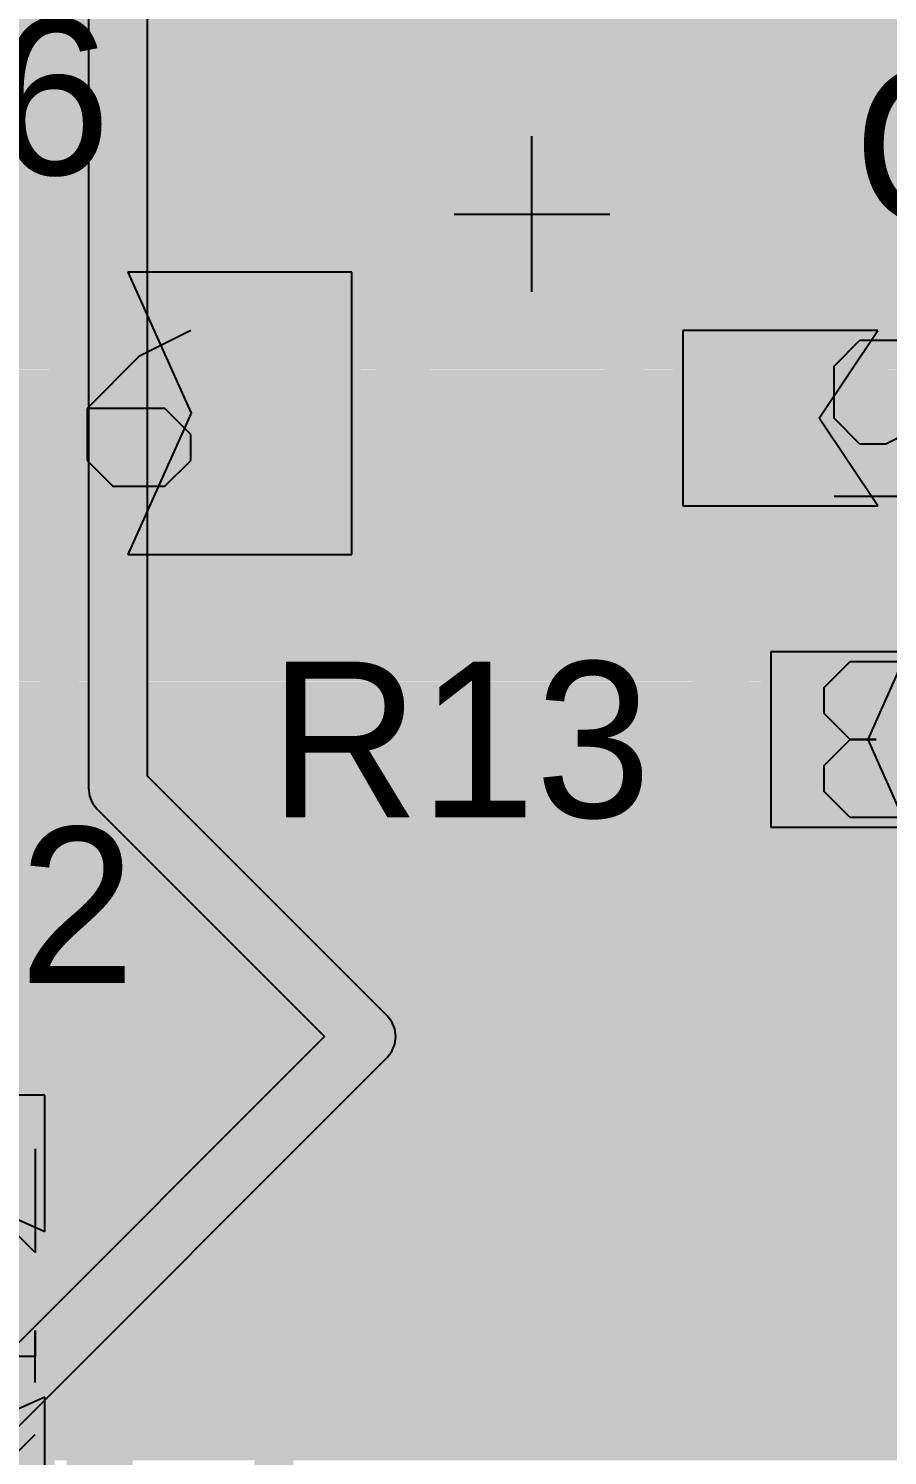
# Model space of a CAD drawing. Header units: millimetres. Extents: x 0.11 to 5.67, y 0.55 to 4.24.
# Drawn here: x 3.9977 to 4.1713, y 2.185 to 2.4734 of the extents above; entities that cross this region are included whole.
import ezdxf

# ---------------------------------------------------------------- set-up
doc = ezdxf.new("R2010")
doc.units = ezdxf.units.MM
doc.header["$MEASUREMENT"] = 0
for name, color, linetype in [('BottomLayer', 5, 'Continuous'), ('InternalPlane2', 16, 'Continuous'), ('Mechanical3', 76, 'Continuous'), ('TopLayer', 1, 'Continuous'), ('TopOverlay', 2, 'Continuous'), ('TopPaste', 8, 'Continuous'), ('TopSolder', 216, 'Continuous')]:
    doc.layers.add(name, color=color, linetype=linetype)

# ---------------------------------------------------------------- blocks, each defined once
blk = doc.blocks.new('RC0603_163')
at = {"layer": 'Mechanical3'}
for p, q in [((-0.04528, -0.01575), (-0.04528, 0.01574)), ((-0.04528, 0.01574), (-0.02953, 0.01574)), ((-0.02953, 0.01574), (-0.02429, 0.01049)), ((-0.00854, 0.01574), (-0.01379, 0.01049)), ((-0.00854, -0.01575), (-0.00854, 0.01574)), ((0.01245, 0.01049), (0.0177, 0.01574)), ((0.0177, 0.01574), (0.02819, 0.01574)), ((0.02819, 0.01574), (0.03344, 0.01049)), ((-0.02429, 0.01049), (-0.02429, -0.00001)), ((0.03344, 0.01049), (0.03344, 0.00524)), ((0.03344, 0.00524), (0.02819, -0.00001)), ((-0.02429, -0.00001), (-0.02953, -0.00525)), ((0.02819, -0.00001), (0.02294, -0.00001)), ((0.02294, -0.00001), (0.02819, -0.00001)), ((0.02819, -0.00001), (0.03344, -0.00525)), ((-0.02953, -0.00525), (-0.04528, -0.00525)), ((-0.03478, -0.00525), (-0.02429, -0.01575)), ((0.03344, -0.00525), (0.03344, -0.0105)), ((0.0177, -0.01575), (0.01245, -0.0105)), ((0.03344, -0.0105), (0.02819, -0.01575)), ((-0.01379, -0.01575), (-0.00329, -0.01575)), ((-0.00329, -0.01575), (-0.00854, -0.01575)), ((0.02819, -0.01575), (0.0177, -0.01575))]:
    blk.add_line(p, q, dxfattribs=at)
at = {"layer": 'TopLayer'}
for points in [[(-0.04429, -0.01772), (-0.01673, -0.01772), (-0.04429, 0.01772), (-0.01673, 0.01772)], [(0.04427, 0.01772), (0.01671, 0.01772), (0.04427, -0.01772), (0.01671, -0.01772)]]:
    blk.add_solid(points, dxfattribs=at)
at = {"layer": 'TopOverlay', "const_width": 0.00701}
for points in [[(-0.05217, 0.02559), (-0.05217, -0.02559)], [(0.05217, 0.02559), (-0.05217, 0.02559)], [(0.05217, 0.02559), (0.05217, -0.02559)], [(0.05217, -0.02559), (-0.05217, -0.02559)]]:
    blk.add_lwpolyline(points, dxfattribs=at)
at = {"layer": 'TopOverlay', "const_width": 0.0035}
for points in [[(-0.05392, 0.02559, 1), (-0.05041, 0.02559, 1)], [(-0.05392, 0.02559, 1), (-0.05041, 0.02559, 1)], [(0.05041, 0.02559, 1), (0.05392, 0.02559, 1)], [(0.05041, 0.02559, 1), (0.05392, 0.02559, 1)], [(-0.05392, -0.02559, 1), (-0.05041, -0.02559, 1)], [(-0.05392, -0.02559, 1), (-0.05041, -0.02559, 1)], [(0.05041, -0.02559, 1), (0.05392, -0.02559, 1)], [(0.05041, -0.02559, 1), (0.05392, -0.02559, 1)]]:
    blk.add_lwpolyline(points, format="xyb", close=True, dxfattribs=at)
at = {"layer": 'TopPaste'}
for p, q in [((-0.04429, 0.01772), (-0.04429, -0.01772)), ((-0.01673, 0.01772), (-0.04429, 0.01772)), ((-0.02461, 0), (-0.01673, 0.01772)), ((0.04427, 0.01772), (0.01671, 0.01772)), ((0.01671, 0.01772), (0.02458, 0)), ((0.04427, -0.01772), (0.04427, 0.01772)), ((-0.01673, -0.01772), (-0.02461, 0)), ((0.02458, 0), (0.01671, -0.01772)), ((-0.04429, -0.01772), (-0.01673, -0.01772)), ((0.01671, -0.01772), (0.04427, -0.01772))]:
    blk.add_line(p, q, dxfattribs=at)
at = {"layer": 'TopSolder'}
for points in [[(-0.04626, -0.01969), (-0.01476, -0.01969), (-0.04626, 0.01969), (-0.01476, 0.01969)], [(0.04624, 0.01969), (0.01474, 0.01969), (0.04624, -0.01969), (0.01474, -0.01969)]]:
    blk.add_solid(points, dxfattribs=at)
blk = doc.blocks.new('RC0603_164')
at = {"layer": 'Mechanical3'}
for p, q in [((-0.04528, -0.01575), (-0.04528, 0.01574)), ((-0.04528, 0.01574), (-0.02953, 0.01574)), ((-0.02953, 0.01574), (-0.02429, 0.01049)), ((-0.00854, 0.01574), (-0.01379, 0.01049)), ((-0.00854, -0.01575), (-0.00854, 0.01574)), ((0.0177, 0.01574), (0.01245, 0.01049)), ((0.02819, 0.01574), (0.0177, 0.01574)), ((0.03344, 0.01049), (0.02819, 0.01574)), ((-0.02429, 0.01049), (-0.02429, -0.00001)), ((0.03344, 0.00524), (0.03344, 0.01049)), ((0.01245, -0.01575), (0.03344, 0.00524)), ((-0.02429, -0.00001), (-0.02953, -0.00525)), ((-0.02953, -0.00525), (-0.04528, -0.00525)), ((-0.03478, -0.00525), (-0.02429, -0.01575)), ((-0.01379, -0.01575), (-0.00329, -0.01575)), ((-0.00329, -0.01575), (-0.00854, -0.01575)), ((0.03344, -0.01575), (0.01245, -0.01575))]:
    blk.add_line(p, q, dxfattribs=at)
at = {"layer": 'TopLayer'}
for points in [[(-0.04429, -0.01772), (-0.01673, -0.01772), (-0.04429, 0.01772), (-0.01673, 0.01772)], [(0.04427, 0.01772), (0.01671, 0.01772), (0.04427, -0.01772), (0.01671, -0.01772)]]:
    blk.add_solid(points, dxfattribs=at)
at = {"layer": 'TopOverlay', "const_width": 0.00701}
for points in [[(-0.05217, 0.02559), (-0.05217, -0.02559)], [(-0.05217, 0.02559), (0.05217, 0.02559)], [(0.05217, 0.02559), (0.05217, -0.02559)], [(-0.05217, -0.02559), (0.05217, -0.02559)]]:
    blk.add_lwpolyline(points, dxfattribs=at)
at = {"layer": 'TopOverlay', "const_width": 0.0035}
for points in [[(-0.05392, 0.02559, 1), (-0.05041, 0.02559, 1)], [(-0.05392, 0.02559, 1), (-0.05041, 0.02559, 1)], [(0.05041, 0.02559, 1), (0.05392, 0.02559, 1)], [(0.05041, 0.02559, 1), (0.05392, 0.02559, 1)], [(-0.05392, -0.02559, 1), (-0.05041, -0.02559, 1)], [(-0.05392, -0.02559, 1), (-0.05041, -0.02559, 1)], [(0.05041, -0.02559, 1), (0.05392, -0.02559, 1)], [(0.05041, -0.02559, 1), (0.05392, -0.02559, 1)]]:
    blk.add_lwpolyline(points, format="xyb", close=True, dxfattribs=at)
at = {"layer": 'TopPaste'}
for p, q in [((-0.04429, 0.01772), (-0.04429, -0.01772)), ((-0.01673, 0.01772), (-0.04429, 0.01772)), ((-0.02461, 0), (-0.01673, 0.01772)), ((0.04427, 0.01772), (0.01671, 0.01772)), ((0.01671, 0.01772), (0.02458, 0)), ((0.04427, -0.01772), (0.04427, 0.01772)), ((-0.01673, -0.01772), (-0.02461, 0)), ((0.02458, 0), (0.01671, -0.01772)), ((-0.04429, -0.01772), (-0.01673, -0.01772)), ((0.01671, -0.01772), (0.04427, -0.01772))]:
    blk.add_line(p, q, dxfattribs=at)
at = {"layer": 'TopSolder'}
for points in [[(-0.04626, -0.01969), (-0.01476, -0.01969), (-0.04626, 0.01969), (-0.01476, 0.01969)], [(0.04624, 0.01969), (0.01474, 0.01969), (0.04624, -0.01969), (0.01474, -0.01969)]]:
    blk.add_solid(points, dxfattribs=at)
blk = doc.blocks.new('R_PDSO_G16_196')
at = {"layer": 'TopLayer', "const_width": 0.01772}
for points in [[(0.24902, 0), (0.20768, 0)], [(0.24902, -0.02559), (0.20768, -0.02559)], [(0.24902, -0.05118), (0.20768, -0.05118)], [(0.24902, -0.07677), (0.20768, -0.07677)], [(0.24902, -0.10236), (0.20768, -0.10236)]]:
    blk.add_lwpolyline(points, dxfattribs=at)
at = {"layer": 'TopLayer', "const_width": 0.00886}
for points in [[(0.20325, 0, 1), (0.21211, 0, 1)], [(0.24459, 0, 1), (0.25344, 0, 1)], [(0.20325, -0.02559, 1), (0.21211, -0.02559, 1)], [(0.24459, -0.02559, 1), (0.25344, -0.02559, 1)], [(0.20325, -0.05118, 1), (0.21211, -0.05118, 1)], [(0.24459, -0.05118, 1), (0.25344, -0.05118, 1)], [(0.20325, -0.07677, 1), (0.21211, -0.07677, 1)], [(0.24459, -0.07677, 1), (0.25344, -0.07677, 1)], [(0.20325, -0.10236, 1), (0.21211, -0.10236, 1)], [(0.24459, -0.10236, 1), (0.25344, -0.10236, 1)]]:
    blk.add_lwpolyline(points, format="xyb", close=True, dxfattribs=at)
at = {"layer": 'TopOverlay', "const_width": 0.00787}
for points in [[(0.04331, 0.00886), (0.18504, 0.00886)], [(0.18504, 0.00886), (0.18504, -0.18799)]]:
    blk.add_lwpolyline(points, dxfattribs=at)
at = {"layer": 'TopOverlay', "const_width": 0.00394}
blk.add_lwpolyline([(0.18307, 0.00886, 1), (0.18701, 0.00886, 1)], format="xyb", close=True, dxfattribs=at)
blk.add_lwpolyline([(0.18307, 0.00886, 1), (0.18701, 0.00886, 1)], format="xyb", close=True, dxfattribs=at)
at = {"layer": 'TopPaste', "const_width": 0.01772}
for points in [[(0.24902, 0), (0.20768, 0)], [(0.24902, -0.02559), (0.20768, -0.02559)], [(0.24902, -0.05118), (0.20768, -0.05118)], [(0.24902, -0.07677), (0.20768, -0.07677)], [(0.24902, -0.10236), (0.20768, -0.10236)]]:
    blk.add_lwpolyline(points, dxfattribs=at)
at = {"layer": 'TopPaste', "const_width": 0.00886}
for points in [[(0.20325, 0, 1), (0.21211, 0, 1)], [(0.24459, 0, 1), (0.25344, 0, 1)], [(0.20325, -0.02559, 1), (0.21211, -0.02559, 1)], [(0.24459, -0.02559, 1), (0.25344, -0.02559, 1)], [(0.20325, -0.05118, 1), (0.21211, -0.05118, 1)], [(0.24459, -0.05118, 1), (0.25344, -0.05118, 1)], [(0.20325, -0.07677, 1), (0.21211, -0.07677, 1)], [(0.24459, -0.07677, 1), (0.25344, -0.07677, 1)], [(0.20325, -0.10236, 1), (0.21211, -0.10236, 1)], [(0.24459, -0.10236, 1), (0.25344, -0.10236, 1)]]:
    blk.add_lwpolyline(points, format="xyb", close=True, dxfattribs=at)
at = {"layer": 'TopSolder', "const_width": 0.02165}
for points in [[(0.24902, 0), (0.20768, 0)], [(0.24902, -0.02559), (0.20768, -0.02559)], [(0.24902, -0.05118), (0.20768, -0.05118)], [(0.24902, -0.07677), (0.20768, -0.07677)], [(0.24902, -0.10236), (0.20768, -0.10236)]]:
    blk.add_lwpolyline(points, dxfattribs=at)
at = {"layer": 'TopSolder', "const_width": 0.01083}
for points in [[(0.20226, 0, 1), (0.21309, 0, 1)], [(0.2436, 0, 1), (0.25443, 0, 1)], [(0.20226, -0.02559, 1), (0.21309, -0.02559, 1)], [(0.2436, -0.02559, 1), (0.25443, -0.02559, 1)], [(0.20226, -0.05118, 1), (0.21309, -0.05118, 1)], [(0.2436, -0.05118, 1), (0.25443, -0.05118, 1)], [(0.20226, -0.07677, 1), (0.21309, -0.07677, 1)], [(0.2436, -0.07677, 1), (0.25443, -0.07677, 1)], [(0.20226, -0.10236, 1), (0.21309, -0.10236, 1)], [(0.2436, -0.10236, 1), (0.25443, -0.10236, 1)]]:
    blk.add_lwpolyline(points, format="xyb", close=True, dxfattribs=at)
blk = doc.blocks.new('CC8X3_5_262')
at = {"layer": 'TopOverlay'}
for p, q in [((-0.11919, 0.02065), (-0.11919, -0.01083)), ((-0.13493, 0.00491), (-0.10345, 0.00491))]:
    blk.add_line(p, q, dxfattribs=at)
for points, const_width in [([(0.22638, 0, 1), (-0.08858, 0, 1)], 0.01), ([(-0.09108, 0, 1), (-0.08608, 0, 1)], 0.005)]:
    blk.add_lwpolyline(points, format="xyb", close=True, dxfattribs=dict(at, const_width=const_width))
blk = doc.blocks.new('CC0805_263')
at = {"layer": 'Mechanical3'}
for p, q in [((-0.0479, 0.01672), (-0.05315, 0.01147)), ((-0.03741, 0.01672), (-0.0479, 0.01672)), ((-0.03216, 0.01147), (-0.03741, 0.01672)), ((-0.01642, 0.01672), (-0.02166, 0.01147)), ((-0.01642, -0.01476), (-0.01642, 0.01672)), ((0.02557, 0.01672), (0.01507, 0.01147)), ((-0.05315, 0.01147), (-0.05315, -0.00952)), ((0.01507, 0.01147), (0.00457, 0.00098)), ((0.00457, 0.00098), (0.00457, -0.00952)), ((0.02032, 0.00098), (0.00457, 0.00098)), ((0.02557, -0.00427), (0.02032, 0.00098)), ((0.02557, -0.00952), (0.02557, -0.00427)), ((-0.05315, -0.00952), (-0.0479, -0.01476)), ((-0.03741, -0.01476), (-0.03216, -0.00952)), ((0.00457, -0.00952), (0.00982, -0.01476)), ((0.02032, -0.01476), (0.02557, -0.00952)), ((-0.0479, -0.01476), (-0.03741, -0.01476)), ((-0.02166, -0.01476), (-0.01117, -0.01476)), ((-0.01117, -0.01476), (-0.01642, -0.01476)), ((0.00982, -0.01476), (0.02032, -0.01476))]:
    blk.add_line(p, q, dxfattribs=at)
at = {"layer": 'TopLayer'}
for points in [[(-0.05807, 0.02854), (-0.05807, -0.02854), (-0.0128, 0.02854), (-0.0128, -0.02854)], [(0.05807, -0.02854), (0.05807, 0.02854), (0.0128, -0.02854), (0.0128, 0.02854)]]:
    blk.add_solid(points, dxfattribs=at)
at = {"layer": 'TopOverlay', "const_width": 0.00394}
for points in [[(-0.06496, -0.03543), (-0.06496, 0.03543)], [(-0.06496, 0.03543), (0.06496, 0.03543)], [(0.06496, -0.03543), (0.06496, 0.03543)], [(-0.06496, -0.03543), (0.06496, -0.03543)]]:
    blk.add_lwpolyline(points, dxfattribs=at)
at = {"layer": 'TopOverlay', "const_width": 0.00197}
for points in [[(-0.06594, 0.03543, 1), (-0.06398, 0.03543, 1)], [(-0.06594, 0.03543, 1), (-0.06398, 0.03543, 1)], [(0.06398, 0.03543, 1), (0.06594, 0.03543, 1)], [(0.06398, 0.03543, 1), (0.06594, 0.03543, 1)], [(-0.06594, -0.03543, 1), (-0.06398, -0.03543, 1)], [(-0.06594, -0.03543, 1), (-0.06398, -0.03543, 1)], [(0.06398, -0.03543, 1), (0.06594, -0.03543, 1)], [(0.06398, -0.03543, 1), (0.06594, -0.03543, 1)]]:
    blk.add_lwpolyline(points, format="xyb", close=True, dxfattribs=at)
at = {"layer": 'TopPaste'}
for p, q in [((-0.0128, 0.02854), (-0.05807, 0.02854)), ((-0.05807, 0.02854), (-0.05807, -0.02854)), ((-0.02559, 0), (-0.0128, 0.02854)), ((0.05807, 0.02854), (0.0128, 0.02854)), ((0.0128, 0.02854), (0.02559, 0)), ((0.05807, -0.02854), (0.05807, 0.02854)), ((-0.0128, -0.02854), (-0.02559, 0)), ((0.02559, 0), (0.0128, -0.02854)), ((-0.05807, -0.02854), (-0.0128, -0.02854)), ((0.0128, -0.02854), (0.05807, -0.02854))]:
    blk.add_line(p, q, dxfattribs=at)
at = {"layer": 'TopSolder'}
for points in [[(-0.06004, 0.03051), (-0.06004, -0.03051), (-0.01083, 0.03051), (-0.01083, -0.03051)], [(0.06004, -0.03051), (0.06004, 0.03051), (0.01083, -0.03051), (0.01083, 0.03051)]]:
    blk.add_solid(points, dxfattribs=at)
blk = doc.blocks.new('CC0603_264')
at = {"layer": 'Mechanical3'}
for p, q in [((-0.05085, 0.01574), (-0.0561, 0.01049)), ((-0.04036, 0.01574), (-0.05085, 0.01574)), ((-0.03511, 0.01049), (-0.04036, 0.01574)), ((-0.01937, 0.01574), (-0.02462, 0.01049)), ((-0.01937, -0.01575), (-0.01937, 0.01574)), ((0.02261, 0.01574), (0.00162, 0.01574)), ((0.00162, 0.01574), (0.00162, -0.00001)), ((-0.0561, 0.01049), (-0.0561, -0.0105)), ((0.00162, -0.00001), (0.01212, 0.00524)), ((0.01212, 0.00524), (0.01736, 0.00524)), ((0.01736, 0.00524), (0.02261, -0.00001)), ((0.02261, -0.00001), (0.02261, -0.0105)), ((-0.0561, -0.0105), (-0.05085, -0.01575)), ((-0.04036, -0.01575), (-0.03511, -0.0105)), ((0.00687, -0.01575), (0.00162, -0.0105)), ((0.02261, -0.0105), (0.01736, -0.01575)), ((-0.05085, -0.01575), (-0.04036, -0.01575)), ((-0.02462, -0.01575), (-0.01412, -0.01575)), ((-0.01412, -0.01575), (-0.01937, -0.01575)), ((0.01736, -0.01575), (0.00687, -0.01575))]:
    blk.add_line(p, q, dxfattribs=at)
at = {"layer": 'TopLayer'}
for points in [[(-0.05315, -0.01772), (-0.01378, -0.01772), (-0.05315, 0.01772), (-0.01378, 0.01772)], [(0.05315, 0.01772), (0.01378, 0.01772), (0.05315, -0.01772), (0.01378, -0.01772)]]:
    blk.add_solid(points, dxfattribs=at)
at = {"layer": 'TopOverlay', "const_width": 0.00701}
for points in [[(-0.06035, -0.02547, -0.201181), (-0.06031, 0.02558)], [(0.06038, 0.02558, -0.201181), (0.06042, -0.02547)]]:
    blk.add_lwpolyline(points, format="xyb", dxfattribs=at)
at = {"layer": 'TopOverlay', "const_width": 0.0035}
for points in [[(-0.06206, 0.02558, 1), (-0.05856, 0.02558, 1)], [(-0.06179, 0.02559, 1), (-0.05829, 0.02559, 1)], [(0.05829, 0.02559, 1), (0.06179, 0.02559, 1)], [(0.05863, 0.02558, 1), (0.06213, 0.02558, 1)], [(-0.0621, -0.02547, 1), (-0.0586, -0.02547, 1)], [(-0.06172, -0.0255, 1), (-0.05821, -0.0255, 1)], [(0.05828, -0.0255, 1), (0.06179, -0.0255, 1)], [(0.05867, -0.02547, 1), (0.06217, -0.02547, 1)]]:
    blk.add_lwpolyline(points, format="xyb", close=True, dxfattribs=at)
at = {"layer": 'TopOverlay', "const_width": 0.00701}
for points in [[(0.06004, 0.02559), (-0.06004, 0.02559)], [(0.06004, -0.0255), (-0.05996, -0.0255)]]:
    blk.add_lwpolyline(points, dxfattribs=at)
at = {"layer": 'TopPaste'}
for p, q in [((-0.05315, 0.01772), (-0.05315, -0.01772)), ((-0.01378, 0.01772), (-0.05315, 0.01772)), ((-0.02559, 0), (-0.01378, 0.01772)), ((0.05315, 0.01772), (0.01378, 0.01772)), ((0.01378, 0.01772), (0.02559, 0)), ((0.05315, -0.01772), (0.05315, 0.01772)), ((-0.01378, -0.01772), (-0.02559, 0)), ((0.02559, 0), (0.01378, -0.01772)), ((-0.05315, -0.01772), (-0.01378, -0.01772)), ((0.01378, -0.01772), (0.05315, -0.01772))]:
    blk.add_line(p, q, dxfattribs=at)
at = {"layer": 'TopSolder'}
for points in [[(-0.05512, -0.01969), (-0.01181, -0.01969), (-0.05512, 0.01969), (-0.01181, 0.01969)], [(0.05512, 0.01969), (0.01181, 0.01969), (0.05512, -0.01969), (0.01181, -0.01969)]]:
    blk.add_solid(points, dxfattribs=at)

msp = doc.modelspace()

# ---------------------------------------------------------------- linework, layer by layer
at = {"layer": 'BottomLayer', "const_width": 0.00787}
for points in [[(3.90014, 2.47145), (4.3891, 2.47145)], [(3.90716, 2.46358), (4.38054, 2.46358)], [(3.91158, 2.4557), (4.37266, 2.4557)], [(3.91418, 2.44783), (4.36479, 2.44783)], [(3.91529, 2.43995), (4.35692, 2.43995)], [(3.91502, 2.43208), (4.34904, 2.43208)], [(3.91333, 2.42421), (4.34117, 2.42421)], [(3.91005, 2.41633), (4.33329, 2.41633)], [(3.90473, 2.40846), (4.32542, 2.40846)], [(3.89615, 2.40058), (4.31755, 2.40058)], [(3.87599, 2.39271), (4.31112, 2.39271)], [(3.83661, 2.38484), (4.30677, 2.38484)], [(3.8877, 2.37696), (4.30398, 2.37696)], [(3.8996, 2.36909), (4.30249, 2.36909)], [(3.90625, 2.36121), (4.30217, 2.36121)], [(3.91035, 2.35334), (4.30217, 2.35334)], [(3.91263, 2.34547), (4.30217, 2.34547)], [(3.91339, 2.33759), (4.30217, 2.33759)], [(3.9127, 2.32972), (4.30217, 2.32972)], [(3.9105, 2.32184), (4.30217, 2.32184)], [(3.9065, 2.31397), (4.30217, 2.31397)], [(3.9, 2.3061), (4.30217, 2.3061)], [(3.88853, 2.29822), (4.30217, 2.29822)], [(3.83661, 2.29035), (4.30217, 2.29035)], [(3.87436, 2.28247), (4.30217, 2.28247)], [(3.89589, 2.2746), (4.30217, 2.2746)], [(3.90457, 2.26673), (4.30217, 2.26673)], [(3.90995, 2.25885), (4.27543, 2.25885)], [(3.91327, 2.25098), (4.26311, 2.25098)], [(3.91499, 2.2431), (4.25847, 2.2431)], [(3.9153, 2.23523), (4.25691, 2.23523)], [(3.91423, 2.22736), (4.25784, 2.22736)], [(3.91166, 2.21948), (4.26158, 2.21948)], [(3.90729, 2.21161), (4.27056, 2.21161)], [(3.90035, 2.20373), (4.29196, 2.20373)], [(3.88808, 2.19586), (4.28408, 2.19586)], [(3.84711, 2.18799), (4.27621, 2.18799)]]:
    msp.add_lwpolyline(points, dxfattribs=at)
at = {"layer": 'InternalPlane2'}
for p, q in [((4.00979, 2.57874), (4.00979, 2.31988)), ((4.0217, 2.32235), (4.0217, 2.57874)), ((4.07016, 2.2739), (4.0217, 2.32235)), ((4.00979, 2.31988), (4.00999, 2.31834)), ((4.00999, 2.31834), (4.01034, 2.3175)), ((4.01034, 2.3175), (4.01059, 2.3169)), ((4.01059, 2.3169), (4.01154, 2.31567)), ((4.01154, 2.31567), (4.05752, 2.26968)), ((4.0711, 2.27266), (4.07016, 2.2739)), ((4.0717, 2.27123), (4.0711, 2.27266)), ((4.05752, 2.26968), (3.8873, 2.09946)), ((4.0719, 2.26968), (4.0717, 2.27123)), ((4.0717, 2.26814), (4.0719, 2.26968)), ((4.0711, 2.26671), (4.0717, 2.26814)), ((3.89398, 2.08929), (4.07016, 2.26547)), ((4.07016, 2.26547), (4.0711, 2.26671))]:
    msp.add_line(p, q, dxfattribs=at)
at = {"layer": 'InternalPlane2', "const_width": 0.01181}
for points in [[(4.01575, 2.31988), (4.01575, 2.57874)], [(4.01575, 2.31988), (4.06594, 2.26968)], [(3.88976, 2.0935), (4.06594, 2.26968)]]:
    msp.add_lwpolyline(points, dxfattribs=at)
at = {"layer": 'InternalPlane2'}
for points, const_width in [([(4.0128, 2.31988, 1), (4.0187, 2.31988, 1)], 0.00591), ([(4.0128, 2.31988, 1), (4.0187, 2.31988, 1)], 0.00591), ([(3.97031, 2.27362, 1), (3.99622, 2.27362, 1)], 0.02591), ([(4.06299, 2.26968, 1), (4.0689, 2.26968, 1)], 0.00591), ([(4.06299, 2.26968, 1), (4.0689, 2.26968, 1)], 0.00591)]:
    msp.add_lwpolyline(points, format="xyb", close=True, dxfattribs=dict(at, const_width=const_width))
at = {"layer": 'TopLayer'}
for points, const_width in [([(4.00394, 2.43799), (4.00394, 2.54921)], 0.00787), ([(4.00394, 2.47145), (4.18701, 2.47145)], 0.00787), ([(4.00394, 2.46358), (4.18701, 2.46358)], 0.00787), ([(4.00394, 2.4557), (4.18701, 2.4557)], 0.00787), ([(4.00394, 2.44783), (4.18701, 2.44783)], 0.00787), ([(4.00394, 2.43995), (4.18701, 2.43995)], 0.00787), ([(4.00591, 2.35335), (4.00591, 2.43799)], 0.00787), ([(4.00591, 2.43602), (4.0748, 2.43602)], 0.00787), ([(4.00591, 2.35531), (4.00591, 2.43602)], 0.00787), ([(4.0748, 2.35531), (4.0748, 2.43602)], 0.00787), ([(4.04035, 2.39567), (4.04035, 2.43209)], 0.00787), ([(4.0748, 2.43208), (4.18701, 2.43208)], 0.00787), ([(4.0748, 2.42421), (4.11811, 2.42421)], 0.00787), ([(4.11811, 2.42421), (4.1811, 2.42421)], 0.00787), ([(4.11811, 2.36516), (4.11811, 2.42421)], 0.00787), ([(4.14961, 2.39468), (4.14961, 2.42028)], 0.00787), ([(4.0748, 2.41633), (4.11811, 2.41633)], 0.00787), ([(4.0748, 2.40846), (4.11811, 2.40846)], 0.00787), ([(4.0748, 2.40058), (4.11811, 2.40058)], 0.00787), ([(4.00984, 2.39567), (4.04035, 2.39567)], 0.00787), ([(4.04035, 2.39567), (4.07087, 2.39567)], 0.00787), ([(4.04035, 2.35925), (4.04035, 2.39567)], 0.00787), ([(4.0748, 2.39271), (4.11811, 2.39271)], 0.00787), ([(4.12205, 2.39468), (4.14961, 2.39468)], 0.00787), ([(4.14961, 2.39468), (4.17717, 2.39468)], 0.00787), ([(4.14961, 2.36909), (4.14961, 2.39468)], 0.00787), ([(4.0748, 2.38484), (4.11811, 2.38484)], 0.00787), ([(4.0748, 2.37696), (4.11811, 2.37696)], 0.00787), ([(4.0748, 2.36909), (4.11811, 2.36909)], 0.00787), ([(4.11811, 2.36516), (4.1811, 2.36516)], 0.00787), ([(4.0748, 2.36121), (4.18701, 2.36121)], 0.00787), ([(4.13585, 2.35925), (4.18701, 2.35925)], 0.00787), ([(4.13585, 2.3002), (4.13585, 2.35925)], 0.00787), ([(4.00591, 2.35531), (4.0748, 2.35531)], 0.00787), ([(4.16144, 2.32972), (4.16144, 2.35531)], 0.00787), ([(4.00394, 2.35334), (4.13585, 2.35334)], 0.00787), ([(4.00394, 2.30906), (4.00394, 2.35335)], 0.00787), ([(4.00394, 2.34547), (4.13585, 2.34547)], 0.00787), ([(4.00394, 2.33759), (4.13585, 2.33759)], 0.00787), ([(4.00394, 2.32972), (4.13585, 2.32972)], 0.00787), ([(4.13979, 2.32972), (4.16144, 2.32972)], 0.00787), ([(4.16144, 2.30413), (4.16144, 2.32972)], 0.00787), ([(4.00394, 2.32184), (4.13585, 2.32184)], 0.00787), ([(4.00394, 2.31397), (4.13585, 2.31397)], 0.00787), ([(4.00394, 2.30906), (4.02362, 2.28937)], 0.00787), ([(4.13287, 2.30525), (4.13372, 2.3061)], 0.01378), ([(4.0069, 2.3061), (4.13585, 2.3061)], 0.00787), ([(4.13287, 2.23524), (4.13287, 2.30525)], 0.01378), ([(4.10728, 2.23524), (4.10728, 2.3002)], 0.01378), ([(4.01477, 2.29822), (4.15957, 2.29822)], 0.00787), ([(4.08169, 2.29331), (4.08465, 2.29626)], 0.01378), ([(4.13585, 2.3002), (4.16155, 2.3002)], 0.00787), ([(4.15072, 2.28937), (4.16155, 2.3002)], 0.00787), ([(3.99141, 2.29653), (4.01109, 2.27684)], 0.00787), ([(4.08169, 2.23524), (4.08169, 2.29331)], 0.01378), ([(4.15846, 2.27067), (4.18201, 2.29421)], 0.00984), ([(3.83858, 2.29035), (3.99759, 2.29035)], 0.00787), ([(4.02264, 2.29035), (4.1517, 2.29035)], 0.00787), ([(4.02362, 2.28937), (4.15072, 2.28937)], 0.00787), ([(3.87436, 2.28247), (4.00546, 2.28247)], 0.00787), ([(3.89589, 2.2746), (4.01384, 2.2746)], 0.00787), ([(4.02362, 2.27165), (4.03984, 2.27165)], 0.00787), ([(4.15846, 2.23524), (4.15846, 2.27067)], 0.00984), ([(3.95374, 2.26966), (4.0128, 2.26966)], 0.00787), ([(4.0128, 2.21848), (4.0128, 2.26966)], 0.00787), ([(4.0128, 2.26673), (4.03622, 2.26673)], 0.00787), ([(4.0128, 2.25885), (4.03366, 2.25885)], 0.00787), ([(4.03346, 2.21457), (4.03346, 2.25591)], 0.00787), ([(4.0128, 2.25098), (4.03346, 2.25098)], 0.00787), ([(3.98327, 2.24407), (4.00886, 2.24407)], 0.00787), ([(4.0128, 2.2431), (4.03346, 2.2431)], 0.00787), ([(4.15846, 2.23524), (4.15997, 2.23674)], 0.00984), ([(4.0128, 2.23523), (4.03346, 2.23523)], 0.00787), ([(4.0128, 2.22736), (4.03346, 2.22736)], 0.00787), ([(3.95374, 2.21848), (4.0128, 2.21848)], 0.00787), ([(4.0128, 2.21948), (4.03346, 2.21948)], 0.00787), ([(3.90729, 2.21161), (4.03366, 2.21161)], 0.00787), ([(3.95177, 2.21063), (4.01476, 2.21063)], 0.00787), ([(4.01476, 2.15551), (4.01476, 2.21063)], 0.00787), ([(4.01476, 2.20373), (4.03622, 2.20373)], 0.00787), ([(4.01476, 2.19586), (4.04335, 2.19586)], 0.00787), ([(4.17121, 2.19586), (4.1969, 2.19586)], 0.00787), ([(4.01476, 2.18799), (4.41568, 2.18799)], 0.00787)]:
    msp.add_lwpolyline(points, dxfattribs=dict(at, const_width=const_width))
for points, const_width in [([(4.00197, 2.47145, 1), (4.00591, 2.47145, 1)], 0.00394), ([(4.00197, 2.46358, 1), (4.00591, 2.46358, 1)], 0.00394), ([(4.00197, 2.4557, 1), (4.00591, 2.4557, 1)], 0.00394), ([(4.00197, 2.44783, 1), (4.00591, 2.44783, 1)], 0.00394), ([(4.00197, 2.43995, 1), (4.00591, 2.43995, 1)], 0.00394), ([(4.00197, 2.43799, 1), (4.00591, 2.43799, 1)], 0.00394), ([(4.00394, 2.43799, 1), (4.00787, 2.43799, 1)], 0.00394), ([(4.00394, 2.43602, 1), (4.00787, 2.43602, 1)], 0.00394), ([(4.00394, 2.43602, 1), (4.00787, 2.43602, 1)], 0.00394), ([(4.07283, 2.43602, 1), (4.07677, 2.43602, 1)], 0.00394), ([(4.07283, 2.43602, 1), (4.07677, 2.43602, 1)], 0.00394), ([(4.03839, 2.43209, 1), (4.04232, 2.43209, 1)], 0.00394), ([(4.07283, 2.43208, 1), (4.07677, 2.43208, 1)], 0.00394), ([(4.07283, 2.42421, 1), (4.07677, 2.42421, 1)], 0.00394), ([(4.11614, 2.42421, 1), (4.12008, 2.42421, 1)], 0.00394), ([(4.11614, 2.42421, 1), (4.12008, 2.42421, 1)], 0.00394), ([(4.11614, 2.42421, 1), (4.12008, 2.42421, 1)], 0.00394), ([(4.14764, 2.42028, 1), (4.15157, 2.42028, 1)], 0.00394), ([(4.07283, 2.41633, 1), (4.07677, 2.41633, 1)], 0.00394), ([(4.11614, 2.41633, 1), (4.12008, 2.41633, 1)], 0.00394), ([(4.07283, 2.40846, 1), (4.07677, 2.40846, 1)], 0.00394), ([(4.11614, 2.40846, 1), (4.12008, 2.40846, 1)], 0.00394), ([(4.07283, 2.40058, 1), (4.07677, 2.40058, 1)], 0.00394), ([(4.11614, 2.40058, 1), (4.12008, 2.40058, 1)], 0.00394), ([(4.00787, 2.39567, 1), (4.01181, 2.39567, 1)], 0.00394), ([(4.03839, 2.39567, 1), (4.04232, 2.39567, 1)], 0.00394), ([(4.03839, 2.39567, 1), (4.04232, 2.39567, 1)], 0.00394), ([(4.03839, 2.39567, 1), (4.04232, 2.39567, 1)], 0.00394), ([(4.03839, 2.39567, 1), (4.04232, 2.39567, 1)], 0.00394), ([(4.0689, 2.39567, 1), (4.07283, 2.39567, 1)], 0.00394), ([(4.07283, 2.39271, 1), (4.07677, 2.39271, 1)], 0.00394), ([(4.11614, 2.39271, 1), (4.12008, 2.39271, 1)], 0.00394), ([(4.12008, 2.39468, 1), (4.12402, 2.39468, 1)], 0.00394), ([(4.14764, 2.39468, 1), (4.15157, 2.39468, 1)], 0.00394), ([(4.14764, 2.39468, 1), (4.15157, 2.39468, 1)], 0.00394), ([(4.14764, 2.39468, 1), (4.15157, 2.39468, 1)], 0.00394), ([(4.14764, 2.39468, 1), (4.15157, 2.39468, 1)], 0.00394), ([(4.07283, 2.38484, 1), (4.07677, 2.38484, 1)], 0.00394), ([(4.11614, 2.38484, 1), (4.12008, 2.38484, 1)], 0.00394), ([(4.07283, 2.37696, 1), (4.07677, 2.37696, 1)], 0.00394), ([(4.11614, 2.37696, 1), (4.12008, 2.37696, 1)], 0.00394), ([(4.07283, 2.36909, 1), (4.07677, 2.36909, 1)], 0.00394), ([(4.11614, 2.36909, 1), (4.12008, 2.36909, 1)], 0.00394), ([(4.14764, 2.36909, 1), (4.15157, 2.36909, 1)], 0.00394), ([(4.11614, 2.36516, 1), (4.12008, 2.36516, 1)], 0.00394), ([(4.11614, 2.36516, 1), (4.12008, 2.36516, 1)], 0.00394), ([(4.07283, 2.36121, 1), (4.07677, 2.36121, 1)], 0.00394), ([(4.03839, 2.35925, 1), (4.04232, 2.35925, 1)], 0.00394), ([(4.13388, 2.35925, 1), (4.13782, 2.35925, 1)], 0.00394), ([(4.13388, 2.35925, 1), (4.13782, 2.35925, 1)], 0.00394), ([(4.00394, 2.35531, 1), (4.00787, 2.35531, 1)], 0.00394), ([(4.00394, 2.35531, 1), (4.00787, 2.35531, 1)], 0.00394), ([(4.07283, 2.35531, 1), (4.07677, 2.35531, 1)], 0.00394), ([(4.07283, 2.35531, 1), (4.07677, 2.35531, 1)], 0.00394), ([(4.15947, 2.35531, 1), (4.16341, 2.35531, 1)], 0.00394), ([(4.00197, 2.35334, 1), (4.00591, 2.35334, 1)], 0.00394), ([(4.00197, 2.35335, 1), (4.00591, 2.35335, 1)], 0.00394), ([(4.00394, 2.35335, 1), (4.00787, 2.35335, 1)], 0.00394), ([(4.13388, 2.35334, 1), (4.13782, 2.35334, 1)], 0.00394), ([(4.00197, 2.34547, 1), (4.00591, 2.34547, 1)], 0.00394), ([(4.13388, 2.34547, 1), (4.13782, 2.34547, 1)], 0.00394), ([(4.00197, 2.33759, 1), (4.00591, 2.33759, 1)], 0.00394), ([(4.13388, 2.33759, 1), (4.13782, 2.33759, 1)], 0.00394), ([(4.00197, 2.32972, 1), (4.00591, 2.32972, 1)], 0.00394), ([(4.13388, 2.32972, 1), (4.13782, 2.32972, 1)], 0.00394), ([(4.13782, 2.32972, 1), (4.14176, 2.32972, 1)], 0.00394), ([(4.15947, 2.32972, 1), (4.16341, 2.32972, 1)], 0.00394), ([(4.15947, 2.32972, 1), (4.16341, 2.32972, 1)], 0.00394), ([(4.15947, 2.32972, 1), (4.16341, 2.32972, 1)], 0.00394), ([(4.00197, 2.32184, 1), (4.00591, 2.32184, 1)], 0.00394), ([(4.13388, 2.32184, 1), (4.13782, 2.32184, 1)], 0.00394), ([(4.00197, 2.31397, 1), (4.00591, 2.31397, 1)], 0.00394), ([(4.13388, 2.31397, 1), (4.13782, 2.31397, 1)], 0.00394), ([(4.00197, 2.30906, 1), (4.00591, 2.30906, 1)], 0.00394), ([(4.00197, 2.30906, 1), (4.00591, 2.30906, 1)], 0.00394), ([(4.13028, 2.3061, 1), (4.13717, 2.3061, 1)], 0.00689), ([(4.00493, 2.3061, 1), (4.00886, 2.3061, 1)], 0.00394), ([(4.12943, 2.30525, 1), (4.13632, 2.30525, 1)], 0.00689), ([(4.12943, 2.30525, 1), (4.13632, 2.30525, 1)], 0.00689), ([(4.13388, 2.3061, 1), (4.13782, 2.3061, 1)], 0.00394), ([(4.15947, 2.30413, 1), (4.16341, 2.30413, 1)], 0.00394), ([(4.10384, 2.3002, 1), (4.11073, 2.3002, 1)], 0.00689), ([(4.0128, 2.29822, 1), (4.01674, 2.29822, 1)], 0.00394), ([(4.0812, 2.29626, 1), (4.08809, 2.29626, 1)], 0.00689), ([(4.13388, 2.3002, 1), (4.13782, 2.3002, 1)], 0.00394), ([(4.13388, 2.3002, 1), (4.13782, 2.3002, 1)], 0.00394), ([(4.1576, 2.29822, 1), (4.16154, 2.29822, 1)], 0.00394), ([(4.15958, 2.3002, 1), (4.16351, 2.3002, 1)], 0.00394), ([(4.15958, 2.3002, 1), (4.16351, 2.3002, 1)], 0.00394), ([(4.07825, 2.29331, 1), (4.08514, 2.29331, 1)], 0.00689), ([(4.07825, 2.29331, 1), (4.08514, 2.29331, 1)], 0.00689), ([(3.99562, 2.29035, 1), (3.99956, 2.29035, 1)], 0.00394), ([(4.02068, 2.29035, 1), (4.02461, 2.29035, 1)], 0.00394), ([(4.02165, 2.28937, 1), (4.02559, 2.28937, 1)], 0.00394), ([(4.02165, 2.28937, 1), (4.02559, 2.28937, 1)], 0.00394), ([(4.14875, 2.28937, 1), (4.15269, 2.28937, 1)], 0.00394), ([(4.14875, 2.28937, 1), (4.15269, 2.28937, 1)], 0.00394), ([(4.14973, 2.29035, 1), (4.15367, 2.29035, 1)], 0.00394), ([(4.00349, 2.28247, 1), (4.00743, 2.28247, 1)], 0.00394), ([(4.00913, 2.27684, 1), (4.01306, 2.27684, 1)], 0.00394), ([(4.00913, 2.27684, 1), (4.01306, 2.27684, 1)], 0.00394), ([(4.00913, 2.27684, 1), (4.01306, 2.27684, 1)], 0.00394), ([(4.01187, 2.2746, 1), (4.01581, 2.2746, 1)], 0.00394), ([(4.02165, 2.27165, 1), (4.02559, 2.27165, 1)], 0.00394), ([(4.02165, 2.27165, 1), (4.02559, 2.27165, 1)], 0.00394), ([(4.02165, 2.27165, 1), (4.02559, 2.27165, 1)], 0.00394), ([(4.03787, 2.27165, 1), (4.04181, 2.27165, 1)], 0.00394), ([(4.03787, 2.27165, 1), (4.04181, 2.27165, 1)], 0.00394), ([(4.156, 2.27067, 1), (4.16093, 2.27067, 1)], 0.00492), ([(4.156, 2.27067, 1), (4.16093, 2.27067, 1)], 0.00492), ([(4.01083, 2.26966, 1), (4.01476, 2.26966, 1)], 0.00394), ([(4.01083, 2.26966, 1), (4.01476, 2.26966, 1)], 0.00394), ([(4.01083, 2.26673, 1), (4.01476, 2.26673, 1)], 0.00394), ([(4.03425, 2.26673, 1), (4.03819, 2.26673, 1)], 0.00394), ([(4.01083, 2.25885, 1), (4.01476, 2.25885, 1)], 0.00394), ([(4.03169, 2.25885, 1), (4.03563, 2.25885, 1)], 0.00394), ([(4.0315, 2.25591, 1), (4.03543, 2.25591, 1)], 0.00394), ([(4.0315, 2.25591, 1), (4.03543, 2.25591, 1)], 0.00394), ([(4.01083, 2.25098, 1), (4.01476, 2.25098, 1)], 0.00394), ([(4.0315, 2.25098, 1), (4.03543, 2.25098, 1)], 0.00394), ([(4.00689, 2.24407, 1), (4.01083, 2.24407, 1)], 0.00394), ([(4.01083, 2.2431, 1), (4.01476, 2.2431, 1)], 0.00394), ([(4.0315, 2.2431, 1), (4.03543, 2.2431, 1)], 0.00394), ([(4.07825, 2.23524, 1), (4.08514, 2.23524, 1)], 0.00689), ([(4.10384, 2.23524, 1), (4.11073, 2.23524, 1)], 0.00689), ([(4.12943, 2.23524, 1), (4.13632, 2.23524, 1)], 0.00689), ([(4.15751, 2.23674, 1), (4.16243, 2.23674, 1)], 0.00492), ([(4.01083, 2.23523, 1), (4.01476, 2.23523, 1)], 0.00394), ([(4.0315, 2.23523, 1), (4.03543, 2.23523, 1)], 0.00394), ([(4.156, 2.23524, 1), (4.16093, 2.23524, 1)], 0.00492), ([(4.156, 2.23524, 1), (4.16093, 2.23524, 1)], 0.00492), ([(4.01083, 2.22736, 1), (4.01476, 2.22736, 1)], 0.00394), ([(4.0315, 2.22736, 1), (4.03543, 2.22736, 1)], 0.00394), ([(4.01083, 2.21948, 1), (4.01476, 2.21948, 1)], 0.00394), ([(4.01083, 2.21848, 1), (4.01476, 2.21848, 1)], 0.00394), ([(4.01083, 2.21848, 1), (4.01476, 2.21848, 1)], 0.00394), ([(4.0315, 2.21948, 1), (4.03543, 2.21948, 1)], 0.00394), ([(4.0315, 2.21457, 1), (4.03543, 2.21457, 1)], 0.00394), ([(4.0315, 2.21457, 1), (4.03543, 2.21457, 1)], 0.00394), ([(4.03169, 2.21161, 1), (4.03563, 2.21161, 1)], 0.00394), ([(4.0128, 2.21063, 1), (4.01673, 2.21063, 1)], 0.00394), ([(4.0128, 2.21063, 1), (4.01673, 2.21063, 1)], 0.00394), ([(4.0128, 2.20373, 1), (4.01673, 2.20373, 1)], 0.00394), ([(4.03426, 2.20373, 1), (4.03819, 2.20373, 1)], 0.00394), ([(4.0128, 2.19586, 1), (4.01673, 2.19586, 1)], 0.00394), ([(4.04139, 2.19586, 1), (4.04532, 2.19586, 1)], 0.00394), ([(4.06693, 2.19589, 1), (4.07087, 2.19589, 1)], 0.00394), ([(4.06693, 2.19589, 1), (4.07087, 2.19589, 1)], 0.00394), ([(4.09252, 2.19589, 1), (4.09646, 2.19589, 1)], 0.00394), ([(4.09252, 2.19589, 1), (4.09646, 2.19589, 1)], 0.00394), ([(4.11811, 2.19589, 1), (4.12205, 2.19589, 1)], 0.00394), ([(4.11811, 2.19589, 1), (4.12205, 2.19589, 1)], 0.00394), ([(4.1437, 2.19589, 1), (4.14764, 2.19589, 1)], 0.00394), ([(4.1437, 2.19589, 1), (4.14764, 2.19589, 1)], 0.00394), ([(4.16924, 2.19586, 1), (4.17318, 2.19586, 1)], 0.00394), ([(4.0128, 2.18799, 1), (4.01673, 2.18799, 1)], 0.00394)]:
    msp.add_lwpolyline(points, format="xyb", close=True, dxfattribs=dict(at, const_width=const_width))
at = {"layer": 'TopLayer', "const_width": 0.00787}
for points in [[(4.02362, 2.27165, -0.198912), (4.01109, 2.27684)], [(4.02362, 2.27165, -0.198912), (4.01109, 2.27684)], [(4.03346, 2.25591, -0.19474), (4.03984, 2.27165)], [(4.0689, 2.19589, -0.603342), (4.03346, 2.21457)], [(4.1811, 2.21457, -0.603342), (4.14567, 2.19589)], [(4.09449, 2.19589, -0.309718), (4.0689, 2.19589)], [(4.12008, 2.19589, -0.309718), (4.09449, 2.19589)], [(4.14567, 2.19589, -0.309718), (4.12008, 2.19589)]]:
    msp.add_lwpolyline(points, format="xyb", dxfattribs=at)

# ---------------------------------------------------------------- block references
for name, p, rotation in [('CC8X3_5_262', (4.10433, 2.55512), 90), ('CC0603_264', (4.18307, 2.39468), 180), ('RC0603_163', (4.19193, 2.32972), 180), ('RC0603_164', (3.98327, 2.21358), 90), ('R_PDSO_G16_196', (4.0561, 2.00689), 90)]:
    msp.add_blockref(name, p, dxfattribs=dict(rotation=rotation))
msp.add_blockref('CC0805_263', (4.00492, 2.39567))

# ---------------------------------------------------------------- texts
at = {"layer": 'TopOverlay'}
for s, p in [('C16', (3.93701, 2.4439)), ('C15', (4.16437, 2.43406)), ('R13', (4.04626, 2.31398)), ('R12', (3.94193, 2.28051))]:
    msp.add_text(s, height=0.031496, dxfattribs=at).set_placement(p)

doc.saveas('drawing.dxf')
